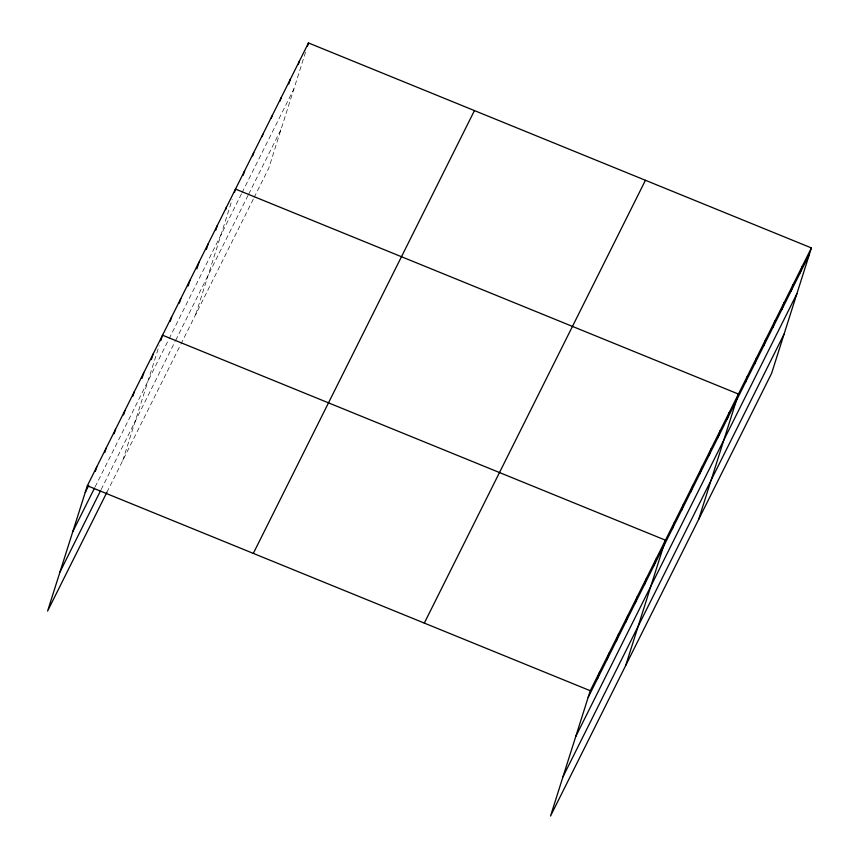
<?xml version="1.0" encoding="UTF-8"?>
<svg xmlns="http://www.w3.org/2000/svg" width="859" height="859" viewBox="0 0 859 859"><rect width="100%" height="100%" fill="white"/><g stroke="black" fill="none" stroke-linecap="round" stroke-linejoin="round"><path stroke-width="0.64" stroke-dasharray="4.29 3.22" d="M122.773 460.521L159.205 345.683M195.755 314.394L232.177 199.556M305.557 52.163L268.727 168.267L253.899 197.946M95.124 486.892L168.514 339.939M169.083 338.8L241.486 193.812M242.055 192.674L293.939 88.788M101.126 489.587L175.107 341.463M175.676 340.314L248.079 195.337M248.648 194.198L281.14 129.118M106.913 492.271L180.358 345.221M180.927 344.072L253.33 199.095"/><path stroke-width="1.29" d="M811.411 247.929L590.273 690.733L550.522 816.05L771.65 373.246L811.411 247.929L308.478 42.95L87.35 485.754L47.589 611.071L106.913 492.271M95.328 471.398L96.745 466.931M104.723 452.575L106.14 448.119M114.129 433.752L115.535 429.296M123.524 414.94L124.942 410.473M132.92 396.117L134.337 391.661M141.96 378.411L143.732 372.838M151.367 359.599L153.127 354.015M160.762 340.776L162.534 335.203L665.457 540.182L625.706 665.5M170.232 321.395L171.65 316.939M179.359 303.13L180.777 298.664M188.121 285.983L189.893 280.399M196.894 268.824L199.02 262.135M206.375 249.443L208.136 243.87M215.845 230.072L217.263 225.606M225.67 209.575L226.379 207.341M234.443 192.416L235.506 189.077L738.439 394.056L698.678 519.373M243.215 175.268L244.622 170.812M252.686 155.887L253.749 152.548M262.167 136.506L262.865 134.283M271.283 118.241L271.992 116.008M280.055 101.094L281.108 97.743M288.817 83.946L290.235 79.479M298.298 64.565L299.362 61.214M307.415 46.3L308.478 42.95M597.553 678.599L599.679 671.91M606.948 659.787L609.074 653.087M616.343 640.964L618.469 634.275M625.749 622.141L627.865 615.452M635.145 603.329L637.271 596.64M644.54 584.507L646.666 577.817M653.935 565.684L656.061 558.994M672.457 528.607L674.583 521.907M681.584 510.343L683.7 503.642M690.7 492.067L692.826 485.378M699.827 473.803L701.953 467.113M708.943 455.538L711.069 448.849M718.07 437.274L720.196 430.584M727.186 419.009L729.312 412.32M745.429 382.48L747.555 375.791M754.556 364.216L756.682 357.527M763.672 345.952L765.798 339.251M772.799 327.676L774.925 320.987M781.926 309.412L784.042 302.722M791.042 291.147L793.168 284.458M800.169 272.883L802.285 266.193M85.224 492.443L88.745 485.389M72.8 531.592L94.533 488.073M60.012 571.922L100.535 490.768M253.308 553.4L474.447 110.596M424.303 623.086L645.442 180.283M588.157 697.422L809.285 254.618M575.734 736.571L796.873 293.767M562.935 776.901L784.074 334.097M87.35 485.754L590.273 690.733"/></g></svg>
